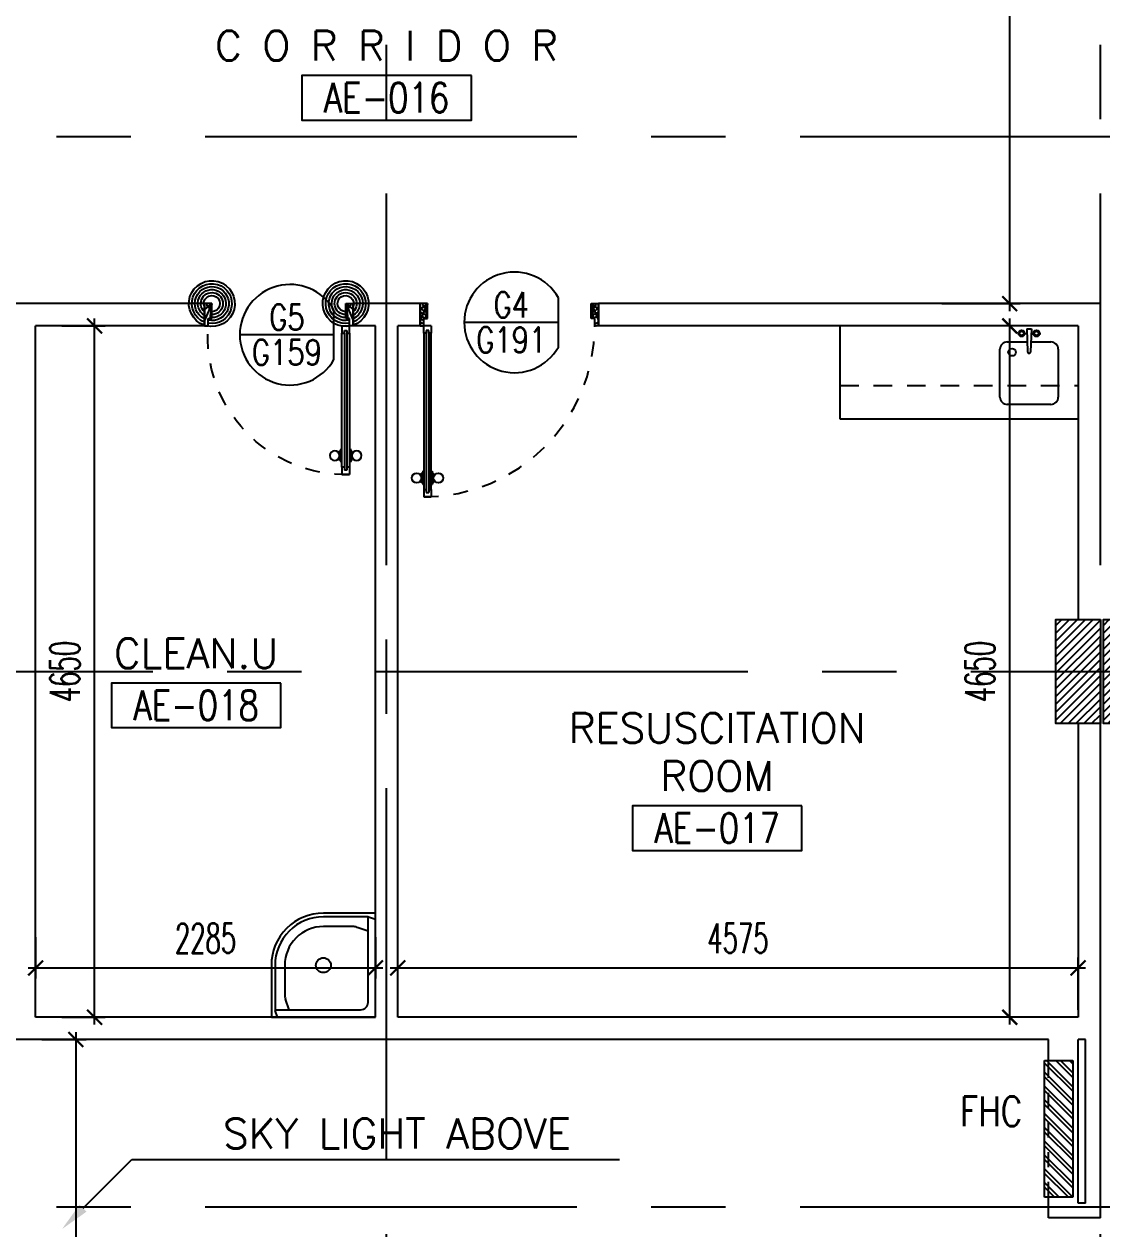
# Model space of a CAD drawing. Extents: x 417819.9 to 417911.9, y 43448 to 43539.2.
# Drawn here: x 417866.24 to 417873.49, y 43507.55 to 43515.65 of the extents above; entities that cross this region are included whole.
import ezdxf
from ezdxf.enums import TextEntityAlignment as Align

# ---------------------------------------------------------------- set-up
doc = ezdxf.new("R2010")
doc.units = 0
doc.header["$MEASUREMENT"] = 0
doc.header["$PDMODE"] = 3
doc.header["$PDSIZE"] = 0.1
for name, pattern in [('CENTERX2', [4, 2.5, -0.5, 0.5, -0.5]), ('HIDDEN', [0.375, 0.25, -0.125]), ('HIDDEN2', [0.1875, 0.125, -0.0625])]:
    doc.linetypes.add(name, pattern=pattern)
doc.layers.get('0').update_dxf_attribs({"linetype": 'CONTINUOUS'})
doc.layers.get('DEFPOINTS').update_dxf_attribs({"linetype": 'CONTINUOUS'})
for name, color, linetype in [('AXES', 11, 'CENTERX2'), ('COL', 2, 'CONTINUOUS'), ('DIM', 4, 'CONTINUOUS'), ('DOOR', 4, 'CONTINUOUS'), ('DOOR-CR', 2, 'CONTINUOUS'), ('DOOR-NO', 3, 'CONTINUOUS'), ('EJ', 8, 'CONTINUOUS'), ('FHC', 2, 'CONTINUOUS'), ('FIX', 3, 'CONTINUOUS'), ('HAT', 8, 'CONTINUOUS'), ('Locker', 7, 'CONTINUOUS'), ('ME-FIX', 3, 'CONTINUOUS'), ('RM-BOX', 2, 'CONTINUOUS'), ('RM-IND', 5, 'CONTINUOUS'), ('RM-NAME', 2, 'CONTINUOUS'), ('RM-NO', 2, 'CONTINUOUS'), ('WALL', 2, 'CONTINUOUS')]:
    doc.layers.add(name, color=color, linetype=linetype)
doc.layers.get('EJ').off()
doc.styles.add('ROMANS', font='ROMANS.shx', dxfattribs={"width": 0.6})
doc.dimstyles.new('STANDARD in', dxfattribs={"dimtxt": 0.2, "dimasz": 0.1, "dimexe": 0.07, "dimexo": 0.05, "dimgap": 0.1, "dimtad": 1, "dimdec": 0, "dimlfac": 1000, "dimzin": 0, "dimdsep": 46, "dimtxsty": 'ROMANS', "dimblk": 'ARCHTICK', "dimcen": 0.05, "dimdle": 0.05, "dimclrd": 4, "dimclre": 4, "dimclrt": 2, "dimadec": 0, "dimazin": 0, "dimtfac": 1, "dimtdec": 0, "dimtmove": 2, "dimatfit": 3, "dimfxl": 0, "dimtolj": 1, "dimtzin": 0, "dimarcsym": 0})

# ---------------------------------------------------------------- blocks, each defined once
blk = doc.blocks.new('RM1')
at = {"layer": 'RM-BOX'}
blk.add_lwpolyline([(569.9, -200), (-569.9, -200), (-569.9, -500), (569.9, -500)], close=True, dxfattribs=at)
at = {"layer": 'RM-NAME', "style": 'ROMANS'}
for tag, p in [('ROOMNAME1', (0, 323.8)), ('ROOMNAME2', (0, 0))]:
    blk.add_attdef(tag, text='', height=200, dxfattribs=at).set_placement(p, align=Align.MIDDLE)
at = {"layer": 'RM-NO', "style": 'ROMANS', "width": 0.8}
blk.add_attdef('ROOMNO', text='', height=200, dxfattribs=at).set_placement((0, -350), align=Align.MIDDLE)
blk = doc.blocks.new('C11')
at = {"layer": 'HAT'}
h = blk.add_hatch(dxfattribs=at)
h.set_pattern_fill('ANSI31', color=256, scale=300, style=0)
h.set_pattern_definition([(45, (-383765.23, -62181), (-26.5165043, 26.5165043), [])])
h.paths.add_polyline_path([(-20, 350), (-20, 700), (-320, 700), (-320, 350)])
h.paths.add_polyline_path([(-320, 0), (-20, 0), (-20, 350), (-320, 350)])
h = blk.add_hatch(dxfattribs=at)
h.set_pattern_fill('ANSI31', color=256, scale=300, style=0)
h.set_pattern_definition([(45, (-383445.23, -62181), (-26.5165043, 26.5165043), [])])
h.paths.add_polyline_path([(300, 350), (300, 700), (0, 700), (0, 350)])
h.paths.add_polyline_path([(0, 0), (300, 0), (300, 350), (0, 350)])
at = {"layer": 'COL'}
for points in [[(-20, 700), (-20, 0), (-320, 0), (-320, 700)], [(300, 700), (300, 0), (0, 0), (0, 700)]]:
    blk.add_lwpolyline(points, close=True, dxfattribs=at)
blk = doc.blocks.new('A$C24ED45A6')
at = {"layer": 'DOOR', "color": 0, "linetype": 'ByBlock'}
for p, q in [((925, 1100), (925, 1150)), ((925, 1150), (975, 1150)), ((975, 1150), (925, 1150)), ((975, 1100), (975, 1150)), ((908.8, 1055), (908.8, 990.2)), ((917.8, 1055), (908.8, 1055)), ((917.8, 977.6), (917.8, 1067.6)), ((925, 1067.6), (917.8, 1067.6)), ((917.8, 1055), (917.8, 990.2)), ((942, 1100), (925, 1100)), ((942, 1100), (942, 1120)), ((958, 1120), (942, 1120)), ((958, 1100), (958, 1120)), ((975, 1100), (958, 1100)), ((975, 1067.6), (982.2, 1067.6)), ((982.2, 977.6), (982.2, 1067.6)), ((982.2, 1055), (982.2, 990.2)), ((982.2, 1055), (991.2, 1055)), ((991.2, 1055), (991.2, 990.2)), ((917.8, 990.2), (908.8, 990.2)), ((925, 977.6), (917.8, 977.6)), ((975, 977.6), (982.2, 977.6)), ((982.2, 990.2), (991.2, 990.2)), ((925, 150), (925, 200)), ((925, 200), (942, 200)), ((942, 200), (942, 180)), ((942, 180), (958, 180)), ((958, 180), (958, 200)), ((958, 200), (975, 200)), ((975, 200), (975, 150)), ((0, 0), (0, 150)), ((0, 150), (25, 150)), ((25, 150), (25, 100)), ((25, 100), (50, 100)), ((50, 100), (50, 0)), ((925, 150), (975, 150)), ((975, 100), (950, 100)), ((950, 100), (950, 0)), ((1000, 150), (975, 150)), ((975, 150), (975, 100)), ((1000, 150), (1000, 0)), ((50, 0), (0, 0)), ((950, 0), (1000, 0))]:
    blk.add_line(p, q, dxfattribs=at)
at = {"layer": 'DOOR', "linetype": 'ByBlock'}
for p, q in [((925, 1100), (925, 200)), ((942, 200), (942, 1100)), ((958, 200), (958, 1100)), ((975, 200), (975, 1100))]:
    blk.add_line(p, q, dxfattribs=at)
at = {"layer": 'DOOR', "color": 9, "linetype": 'ByBlock'}
for p, q in [((50, 0), (0, 113.7)), ((50, 0), (36.6, 100)), ((950, 0), (1000, 113.7)), ((950, 0), (963.4, 100)), ((50, 0), (0, 40.1)), ((950, 0), (1000, 40.1))]:
    blk.add_line(p, q, dxfattribs=at)
at = {"layer": 'DOOR', "color": 0, "linetype": 'ByBlock'}
for centre in [(876.5, 1022.6), (1023.5, 1022.6)]:
    blk.add_circle(centre, 32.4, dxfattribs=at)
at = {"layer": 'DOOR', "linetype": 'HIDDEN', "ltscale": 0.5}
blk.add_arc((950, 222.5), 927.8, 88.45601, 184.48155, dxfattribs=at)
at = {"layer": 'DOOR', "color": 9, "linetype": 'ByBlock'}
for centre, radius, start, end in [((50, 0), 154.4, 103.71423, 108.89471), ((50, 0), 134.4, 100.71998, 111.84015), ((50, 0), 114.4, 102.62257, 115.91616), ((50, 0), 94.4, 90, 121.98181), ((950, 0), 94.4, 58.01819, 90), ((950, 0), 134.4, 68.15985, 79.28002), ((950, 0), 114.4, 64.08384, 77.37743), ((950, 0), 154.4, 71.10529, 76.28577), ((50, 0), 74.4, 90, 132.22357), ((50, 0), 54.4, 90, 156.79262), ((50, 0), 34.4, 90, 180), ((50, 0), 14.4, 90, 180), ((950, 0), 74.4, 47.77643, 90), ((950, 0), 54.4, 23.20738, 90), ((950, 0), 34.4, 0, 90), ((950, 0), 14.4, 0, 90)]:
    blk.add_arc(centre, radius, start, end, dxfattribs=at)
at = {"layer": 'WALL'}
blk.add_line((1000, 0), (1000, 150), dxfattribs=at)
blk = doc.blocks.new('DD1')
at = {"layer": 'DOOR-CR'}
blk.add_line((-316.5, 0), (316.5, 0), dxfattribs=at)
blk.add_lwpolyline([(-316.5, -165.7, 3.820224), (-316.5, 165.7)], format="xyb", close=True, dxfattribs=at)
at = {"layer": 'DOOR-NO', "color": 255, "style": 'ROMANS'}
for tag, width, p in [('G', 0.8, (-21.7, 155.8)), ('0000', 0.7, (-21.7, -135.5))]:
    blk.add_attdef(tag, text='', height=195.5, dxfattribs=dict(at, width=width)).set_placement(p, align=Align.MIDDLE)
blk = doc.blocks.new('DOOR100')
at = {"layer": 'DOOR', "color": 7, "linetype": 'ByBlock'}
for p, q in [((-75, 1250), (-75, 1300)), ((-75, 1300), (-25, 1300)), ((-25, 1300), (-75, 1300)), ((-25, 1250), (-25, 1300)), ((-82.2, 1127.6), (-82.2, 1217.6)), ((-75, 1217.6), (-82.2, 1217.6)), ((-58, 1250), (-75, 1250)), ((-58, 1250), (-58, 1270)), ((-42, 1270), (-58, 1270)), ((-42, 1250), (-42, 1270)), ((-25, 1250), (-42, 1250)), ((-25, 1217.6), (-17.8, 1217.6)), ((-17.8, 1127.6), (-17.8, 1217.6)), ((-91.2, 1205), (-91.2, 1140.2)), ((-82.2, 1205), (-91.2, 1205)), ((-82.2, 1140.2), (-91.2, 1140.2)), ((-82.2, 1205), (-82.2, 1140.2)), ((-17.8, 1205), (-17.8, 1140.2)), ((-17.8, 1205), (-8.8, 1205)), ((-17.8, 1140.2), (-8.8, 1140.2)), ((-8.8, 1205), (-8.8, 1140.2)), ((-75, 1127.6), (-82.2, 1127.6)), ((-25, 1127.6), (-17.8, 1127.6)), ((-75, 200), (-58, 200)), ((-75, 150), (-75, 200)), ((-58, 200), (-58, 180)), ((-58, 180), (-42, 180)), ((-42, 200), (-25, 200)), ((-42, 180), (-42, 200)), ((-25, 200), (-25, 150)), ((-1200, 0), (-1200, 150)), ((-1200, 150), (-1175, 150)), ((-1200, 150), (-1200, 0)), ((-1150, 0), (-1200, 113.7)), ((-1175, 150), (-1175, 100)), ((-1175, 100), (-1150, 100)), ((-1150, 0), (-1163.4, 100)), ((-1150, 100), (-1150, 0)), ((-75, 150), (-25, 150)), ((-50, 0), (0, 113.7)), ((-50, 100), (-50, 0)), ((-50, 0), (-36.6, 100)), ((-25, 100), (-50, 100)), ((0, 150), (-25, 150)), ((-25, 150), (-25, 100)), ((0, 0), (0, 150)), ((0, 150), (0, 0)), ((-1150, 0), (-1200, 40.1)), ((-1150, 0), (-1200, 0)), ((-50, 0), (0, 40.1)), ((-50, 0), (0, 0))]:
    blk.add_line(p, q, dxfattribs=at)
at = {"layer": 'DOOR', "linetype": 'ByBlock'}
for p, q in [((-75, 1250), (-75, 200)), ((-58, 200), (-58, 1250)), ((-42, 200), (-42, 1250)), ((-25, 200), (-25, 1250))]:
    blk.add_line(p, q, dxfattribs=at)
at = {"layer": 'DOOR', "color": 7, "linetype": 'ByBlock'}
for centre in [(-123.5, 1172.6), (23.5, 1172.6)]:
    blk.add_circle(centre, 32.4, dxfattribs=at)
at = {"layer": 'DOOR', "linetype": 'HIDDEN', "ltscale": 0.5}
blk.add_arc((-25, 150), 1150, 90, 180, dxfattribs=at)
at = {"layer": 'DOOR', "color": 7, "linetype": 'ByBlock'}
for centre, radius, start, end in [((-1150, 0), 154.4, 103.71423, 108.89471), ((-1150, 0), 134.4, 100.71998, 111.84015), ((-1150, 0), 94.4, 90, 121.98181), ((-50, 0), 94.4, 58.01819, 90), ((-50, 0), 134.4, 68.15985, 79.28002), ((-50, 0), 114.4, 64.08384, 77.37743), ((-50, 0), 154.4, 71.10529, 76.28577), ((-1150, 0), 74.4, 90, 132.22357), ((-1150, 0), 54.4, 90, 156.79262), ((-1150, 0), 34.4, 90, 180), ((-1150, 0), 14.4, 90, 180), ((-50, 0), 74.4, 47.77643, 90), ((-50, 0), 54.4, 23.20738, 90), ((-50, 0), 34.4, 0, 90), ((-50, 0), 14.4, 0, 90)]:
    blk.add_arc(centre, radius, start, end, dxfattribs=at)
blk = doc.blocks.new('A$C49F1192B')
at = {"layer": 'DOOR', "color": 0, "linetype": 'ByBlock', "xscale": -1, "rotation": 270}
blk.add_blockref('DOOR100', (0, 1200), dxfattribs=at)
blk = doc.blocks.new('_ARCHTICK')
at = {"color": 0, "linetype": 'ByBlock', "const_width": 0.15}
blk.add_lwpolyline([(-0.5, -0.5), (0.5, 0.5)], dxfattribs=at)
blk = doc.blocks.new('*D283')
at = {"layer": 'DEFPOINTS', "color": 0}
for p in [(417866.3166, 43509.5572), (417868.6016, 43509.5572), (417868.6016, 43509.3008)]:
    blk.add_point(p, dxfattribs=at)
at = {"layer": 'DIM', "color": 4, "lineweight": -2}
for p, q in [((417866.3166, 43509.5072), (417866.3166, 43509.2308)), ((417868.6016, 43509.5072), (417868.6016, 43509.2308)), ((417866.2666, 43509.3008), (417868.6516, 43509.3008))]:
    blk.add_line(p, q, dxfattribs=at)
at = {"layer": 'DIM', "color": 4, "lineweight": -2, "xscale": 0.1, "yscale": 0.1, "zscale": 0.1, "rotation": 180}
blk.add_blockref('_ARCHTICK', (417866.3166, 43509.3008), dxfattribs=at)
at = {"layer": 'DIM', "color": 4, "lineweight": -2, "xscale": 0.1, "yscale": 0.1, "zscale": 0.1}
blk.add_blockref('_ARCHTICK', (417868.6016, 43509.3008), dxfattribs=at)
at = {"layer": 'DIM', "color": 2, "insert": (417867.4591, 43509.5008), "char_height": 0.2, "attachment_point": 5, "style": 'ROMANS'}
blk.add_mtext('\\A1;2285', dxfattribs=at)
blk = doc.blocks.new('*D284')
at = {"layer": 'DEFPOINTS', "color": 0}
for p in [(417866.4423, 43513.6193), (417866.7131, 43513.6193), (417866.4423, 43508.9693)]:
    blk.add_point(p, dxfattribs=at)
at = {"layer": 'DIM', "color": 4, "lineweight": -2}
for p, q in [((417866.4923, 43513.6193), (417866.7831, 43513.6193)), ((417866.7131, 43508.9193), (417866.7131, 43513.6693)), ((417866.4923, 43508.9693), (417866.7831, 43508.9693))]:
    blk.add_line(p, q, dxfattribs=at)
at = {"layer": 'DIM', "color": 4, "lineweight": -2, "xscale": 0.1, "yscale": 0.1, "zscale": 0.1}
for p, rotation in [((417866.7131, 43513.6193), 90), ((417866.7131, 43508.9693), 270)]:
    blk.add_blockref('_ARCHTICK', p, dxfattribs=dict(at, rotation=rotation))
at = {"layer": 'DIM', "color": 2, "insert": (417866.5131, 43511.2943), "char_height": 0.2, "attachment_point": 5, "rotation": 90, "style": 'ROMANS'}
blk.add_mtext('\\A1;4650', dxfattribs=at)
blk = doc.blocks.new('*D285')
at = {"layer": 'DEFPOINTS', "color": 0}
for p in [(417873.3266, 43509.3008), (417868.7516, 43508.9693), (417873.3266, 43508.9693)]:
    blk.add_point(p, dxfattribs=at)
at = {"layer": 'DIM', "color": 4, "lineweight": -2}
for p, q in [((417868.7516, 43509.0193), (417868.7516, 43509.3708)), ((417873.3266, 43509.0193), (417873.3266, 43509.3708)), ((417868.7016, 43509.3008), (417873.3766, 43509.3008))]:
    blk.add_line(p, q, dxfattribs=at)
at = {"layer": 'DIM', "color": 4, "lineweight": -2, "xscale": 0.1, "yscale": 0.1, "zscale": 0.1, "rotation": 180}
blk.add_blockref('_ARCHTICK', (417868.7516, 43509.3008), dxfattribs=at)
at = {"layer": 'DIM', "color": 4, "lineweight": -2, "xscale": 0.1, "yscale": 0.1, "zscale": 0.1}
blk.add_blockref('_ARCHTICK', (417873.3266, 43509.3008), dxfattribs=at)
at = {"layer": 'DIM', "color": 2, "insert": (417871.0391, 43509.5008), "char_height": 0.2, "attachment_point": 5, "style": 'ROMANS'}
blk.add_mtext('\\A1;4575', dxfattribs=at)
blk = doc.blocks.new('*D286')
at = {"layer": 'DEFPOINTS', "color": 0}
for p in [(417872.8665, 43513.6193), (417872.9422, 43513.6193), (417872.9422, 43508.9693)]:
    blk.add_point(p, dxfattribs=at)
at = {"layer": 'DIM', "color": 4, "lineweight": -2}
for p, q in [((417872.8922, 43513.6193), (417872.7965, 43513.6193)), ((417872.8665, 43508.9193), (417872.8665, 43513.6693)), ((417872.8922, 43508.9693), (417872.7965, 43508.9693))]:
    blk.add_line(p, q, dxfattribs=at)
at = {"layer": 'DIM', "color": 4, "lineweight": -2, "xscale": 0.1, "yscale": 0.1, "zscale": 0.1}
for p, rotation in [((417872.8665, 43513.6193), 90), ((417872.8665, 43508.9693), 270)]:
    blk.add_blockref('_ARCHTICK', p, dxfattribs=dict(at, rotation=rotation))
at = {"layer": 'DIM', "color": 2, "insert": (417872.6665, 43511.2943), "char_height": 0.2, "attachment_point": 5, "rotation": 90, "style": 'ROMANS'}
blk.add_mtext('\\A1;4650', dxfattribs=at)
blk = doc.blocks.new('*D287')
at = {"layer": 'DEFPOINTS', "color": 0}
for p in [(417872.3598, 43518.1443), (417872.8665, 43518.1443), (417872.3598, 43513.7693)]:
    blk.add_point(p, dxfattribs=at)
at = {"layer": 'DIM', "color": 4, "lineweight": -2}
for p, q in [((417872.8665, 43513.7193), (417872.8665, 43518.1943)), ((417872.4098, 43518.1443), (417872.9365, 43518.1443)), ((417872.4098, 43513.7693), (417872.9365, 43513.7693))]:
    blk.add_line(p, q, dxfattribs=at)
at = {"layer": 'DIM', "color": 4, "lineweight": -2, "xscale": 0.1, "yscale": 0.1, "zscale": 0.1}
for p, rotation in [((417872.8665, 43518.1443), 90), ((417872.8665, 43513.7693), 270)]:
    blk.add_blockref('_ARCHTICK', p, dxfattribs=dict(at, rotation=rotation))
at = {"layer": 'DIM', "color": 2, "insert": (417872.6665, 43515.9568), "char_height": 0.2, "attachment_point": 5, "rotation": 90, "style": 'ROMANS'}
blk.add_mtext('\\A1;4375', dxfattribs=at)
blk = doc.blocks.new('*D417')
at = {"layer": 'DEFPOINTS', "color": 0}
for p in [(417866.3072, 43508.8193), (417866.3072, 43504.3443), (417866.5874, 43504.3443)]:
    blk.add_point(p, dxfattribs=at)
at = {"layer": 'DIM', "color": 4, "lineweight": -2}
for p, q in [((417866.5874, 43508.8693), (417866.5874, 43504.2943)), ((417866.3572, 43508.8193), (417866.6574, 43508.8193)), ((417866.3572, 43504.3443), (417866.6574, 43504.3443))]:
    blk.add_line(p, q, dxfattribs=at)
at = {"layer": 'DIM', "color": 4, "lineweight": -2, "xscale": 0.1, "yscale": 0.1, "zscale": 0.1}
for p, rotation in [((417866.5874, 43508.8193), 90), ((417866.5874, 43504.3443), 270)]:
    blk.add_blockref('_ARCHTICK', p, dxfattribs=dict(at, rotation=rotation))
at = {"layer": 'DIM', "color": 2, "insert": (417866.3874, 43506.5818), "char_height": 0.2, "attachment_point": 5, "rotation": 90, "style": 'ROMANS'}
blk.add_mtext('\\A1;4475', dxfattribs=at)
blk = doc.blocks.new('JAN-001')
for p, q in [((730, -30), (30, -30)), ((30, -30), (30, -730)), ((704.6, -80), (130, -80)), ((609.8, -80), (634.5, -151.8)), ((687.8, -30), (703.6, -76)), ((730, -380), (730, -30)), ((80, -130), (80, -704.6)), ((705, -380), (705, -84.2)), ((640, -380), (640, -184.4)), ((80, -609.8), (151.8, -634.5)), ((184.4, -640), (380, -640)), ((30, -687.8), (76, -703.6)), ((84.2, -705), (380, -705)), ((30, -730), (380, -730))]:
    blk.add_line(p, q)
blk.add_circle((380, -380), 50)
for centre, radius, start, end in [((130, -130), 50, 90, 180), ((680, -84.2), 25, 0, 19.0039), ((540, -184.4), 100, 0, 19.0039), ((380, -380), 350, 270, 0), ((380, -380), 325, 270, 0), ((380, -380), 260, 270, 0), ((184.4, -540), 100, 250.9961, 270), ((84.2, -680), 25, 250.9961, 270)]:
    blk.add_arc(centre, radius, start, end)
blk = doc.blocks.new('A$C347D0806')
at = {"layer": 'ME-FIX'}
for p, q in [((0.6265, 1.6002), (0.6265, 0)), ((0.1572, 1.4668), (0.4783, 1.4668)), ((0.1073, 1.2805), (0.1073, 1.4169)), ((0.5282, 1.4169), (0.5282, 1.124)), ((0.0191, 1.2545), (0.0191, 1.2865)), ((0.0191, 1.2865), (0.1744, 1.2805)), ((0.0191, 1.2545), (0.1744, 1.2605)), ((0.1073, 1.124), (0.1073, 1.2605)), ((0.4783, 1.0742), (0.1572, 1.0742)), ((0.6265, 0), (0, 0))]:
    blk.add_line(p, q, dxfattribs=at)
for centre, radius in [((0.0502, 1.3202), 0.0217), ((0.0502, 1.3202), 0.014), ((0.0502, 1.2207), 0.0217), ((0.0502, 1.2207), 0.014), ((0.1768, 1.156), 0.0255)]:
    blk.add_circle(centre, radius, dxfattribs=at)
for centre, radius, start, end in [((0.1572, 1.4169), 0.0499, 90, 180), ((0.4783, 1.4169), 0.0499, 0, 90), ((0.1744, 1.2705), 0.00997, 270, 90), ((0.1572, 1.124), 0.0499, 180, 270), ((0.4783, 1.124), 0.0499, 270, 0)]:
    blk.add_arc(centre, radius, start, end, dxfattribs=at)

msp = doc.modelspace()

# ---------------------------------------------------------------- hatches: boundary and pattern name
at = {"layer": 'FHC', "linetype": 'ByBlock', "ltscale": 0.3}
h = msp.add_hatch(dxfattribs=at)
h.set_pattern_fill('ANSI32', color=11, scale=175, angle=90, style=0)
h.set_pattern_definition([(135, (417904.34262, 43275.56314), (-0.046403882, -0.046403882), []), (135, (417904.34262, 43275.59408), (-0.046403882, -0.046403882), [])])
h.paths.add_polyline_path([(417873.2916, 43508.6793), (417873.1016, 43508.6793), (417873.1016, 43507.7593), (417873.2916, 43507.7593)])
h.paths.add_polyline_path([(417873.7127, 43507.5467), (417873.2919, 43507.5467), (417873.2919, 43507.8092), (417873.7127, 43507.8092)], flags=9)

# ---------------------------------------------------------------- linework, layer by layer
at = {"layer": 'AXES'}
for p, q in [((417868.6766, 43460.01), (417868.6766, 43538.3443)), ((417873.4766, 43460.01), (417873.4766, 43538.1375)), ((417831.4566, 43514.8943), (417889.6966, 43514.8943)), ((417820.6052, 43511.2943), (417889.6966, 43511.2943)), ((417831.4566, 43507.6943), (417889.6966, 43507.6943))]:
    msp.add_line(p, q, dxfattribs=at)
at = {"layer": 'FHC', "linetype": 'ByBlock', "ltscale": 0.3}
for p, q in [((417873.1016, 43507.7593), (417873.1016, 43508.6793)), ((417873.1016, 43508.6793), (417873.2916, 43508.6793)), ((417873.2916, 43508.6793), (417873.2916, 43507.7593)), ((417873.2916, 43507.7593), (417873.1016, 43507.7593))]:
    msp.add_line(p, q, dxfattribs=at)
at = {"layer": 'FHC', "color": 250, "linetype": 'HIDDEN', "ltscale": 0.25}
msp.add_line((417873.1266, 43507.7613), (417873.1266, 43508.6784), dxfattribs=at)
at = {"layer": 'ME-FIX', "linetype": 'HIDDEN2'}
msp.add_line((417871.7264, 43513.2193), (417873.3266, 43513.2193), dxfattribs=at)
at = {"layer": 'RM-IND'}
for p, q in [((417866.6357, 43507.6854), (417866.9641, 43508.0122)), ((417866.9641, 43508.0122), (417867.4771, 43508.0122)), ((417867.4771, 43508.0122), (417870.2437, 43508.0122))]:
    msp.add_line(p, q, dxfattribs=at)
msp.add_solid([(417866.6592, 43507.6618), (417866.6122, 43507.709), (417866.4939, 43507.5443)], dxfattribs=at)
at = {"layer": 'WALL'}
for p, q in [((417867.4516, 43513.7693), (417866.0141, 43513.7693)), ((417867.4516, 43513.6193), (417867.4516, 43513.7693)), ((417868.9016, 43513.7693), (417868.4516, 43513.7693)), ((417868.4516, 43513.6193), (417868.4516, 43513.7693)), ((417868.9016, 43513.6193), (417868.9016, 43513.7693)), ((417873.4766, 43513.7693), (417870.1016, 43513.7693)), ((417870.1016, 43513.6193), (417870.1016, 43513.7693)), ((417873.4766, 43513.6193), (417873.4766, 43513.7693)), ((417866.3166, 43508.9693), (417866.3166, 43513.6193)), ((417867.4516, 43513.6193), (417866.3166, 43513.6193)), ((417868.6016, 43513.6193), (417868.4516, 43513.6193)), ((417868.6016, 43508.9693), (417868.6016, 43513.6193)), ((417868.7516, 43508.9693), (417868.7516, 43513.6193)), ((417868.9016, 43513.6193), (417868.7516, 43513.6193)), ((417873.3266, 43513.6193), (417870.1016, 43513.6193)), ((417873.3266, 43513.6193), (417873.3266, 43511.6443)), ((417873.3266, 43510.9443), (417873.3266, 43508.9693)), ((417873.4766, 43507.6193), (417873.4766, 43510.9943)), ((417868.6016, 43508.9693), (417866.3166, 43508.9693)), ((417873.3266, 43508.9693), (417868.7516, 43508.9693)), ((417873.4766, 43508.8193), (417873.4766, 43508.9693)), ((417873.1266, 43508.8193), (417863.8766, 43508.8193)), ((417873.1266, 43508.6793), (417873.1266, 43508.8193)), ((417873.3766, 43508.8193), (417873.3266, 43508.8193)), ((417873.3266, 43507.7193), (417873.3266, 43508.8193)), ((417873.3766, 43507.7193), (417873.3766, 43508.8193)), ((417873.1266, 43507.6193), (417873.1266, 43507.7593)), ((417873.3766, 43507.7193), (417873.3266, 43507.7193)), ((417873.4766, 43507.6193), (417873.1266, 43507.6193))]:
    msp.add_line(p, q, dxfattribs=at)

# ---------------------------------------------------------------- block references
at = {"layer": 'DOOR', "color": 0, "yscale": 0.0009999999892897904, "zscale": 0.001}
for name, p, xscale, rotation in [('A$C24ED45A6', (417867.4516, 43513.7693), -0.001000000047497451, 180), ('A$C49F1192B', (417870.1016, 43513.7693), -0.0009999999892897904, 90)]:
    msp.add_blockref(name, p, dxfattribs=dict(at, xscale=xscale, rotation=rotation))
at = {"layer": 'DOOR-NO'}
ref = msp.add_blockref('DD1', (417869.5151, 43513.6429), dxfattribs=dict(at, xscale=0.001000000047497451, yscale=0.0009999999892897904, zscale=0.001, rotation=180))
ref.add_attrib('G', 'G191', dxfattribs={"height": 0.17, "style": 'ROMANS', "width": 0.8}).set_placement((417869.5151, 43513.5249), align=Align.MIDDLE)
ref.add_attrib('000', 'G4', dxfattribs={"height": 0.17, "style": 'ROMANS', "width": 0.8}).set_placement((417869.5151, 43513.7607), align=Align.MIDDLE)
ref = msp.add_blockref('DD1', (417868.0058, 43513.5595), dxfattribs=dict(at, xscale=0.001000000047497451, yscale=0.0009999999892897904, zscale=0.001, rotation=180))
ref.add_attrib('G', 'G159', dxfattribs={"height": 0.17, "style": 'ROMANS', "width": 0.8}).set_placement((417868.0058, 43513.4415), align=Align.MIDDLE)
ref.add_attrib('000', 'G5', dxfattribs={"height": 0.17, "style": 'ROMANS', "width": 0.8}).set_placement((417868.0058, 43513.6773), align=Align.MIDDLE)
at = {"layer": 'EJ', "color": 2, "linetype": 'ByBlock', "xscale": 0.001000000047497451, "yscale": 0.0009999999892897904, "zscale": 0.001}
msp.add_blockref('C11', (417873.4966, 43510.9443), dxfattribs=at)
at = {"layer": 'FIX', "xscale": 0.0009999999892897904, "yscale": 0.0009999999892897904, "zscale": 0.001, "rotation": 180}
msp.add_blockref('JAN-001', (417868.6316, 43508.9393), dxfattribs=at)
at = {"layer": 'HAT', "xscale": 0.001000000047497451, "yscale": 0.0009999999892897904, "zscale": 0.001}
for p, values in [((417867.3959, 43511.4171), {'ROOMNO': 'AE-018', 'ROOMNAME2': 'CLEAN.U'}), ((417870.9, 43510.5912), {'ROOMNO': 'AE-017', 'ROOMNAME2': 'ROOM', 'ROOMNAME1': 'RESUSCITATION'})]:
    msp.add_blockref('RM1', p, dxfattribs=at).add_auto_attribs(values)
at = {"layer": 'Locker', "rotation": 270}
msp.add_blockref('A$C347D0806', (417871.7264, 43513.6193), dxfattribs=at)
at = {"layer": 'WALL', "xscale": 0.001000000047497451, "yscale": 0.0009999999892897904, "zscale": 0.001}
msp.add_blockref('RM1', (417868.6766, 43515.5042), dxfattribs=at).add_auto_attribs({'ROOMNO': 'AE-016', 'ROOMNAME2': 'C O R R I D O R'})

# ---------------------------------------------------------------- texts
at = {"layer": 'FHC', "style": 'ROMANS', "width": 0.8}
msp.add_text('FHC', height=0.2, dxfattribs=at).set_placement((417872.5324, 43508.2371))
at = {"layer": 'RM-NAME', "style": 'ROMANS'}
msp.add_text('SKY LIGHT ABOVE', height=0.2, dxfattribs=at).set_placement((417867.5771, 43508.1872), align=Align.MIDDLE_LEFT)

# ---------------------------------------------------------------- dimensions: what is measured, and where the dimension line sits
at = {"layer": 'DIM'}
for base, p1, p2, picture, middle in [((417872.8665, 43518.1443), (417872.3598, 43513.7693), (417872.3598, 43518.1443), '*D287', (417872.6665, 43515.9568)), ((417866.7131, 43513.6193), (417866.4423, 43508.9693), (417866.4423, 43513.6193), '*D284', (417866.5131, 43511.2943)), ((417872.8665, 43513.6193), (417872.9422, 43508.9693), (417872.9422, 43513.6193), '*D286', (417872.6665, 43511.2943)), ((417866.5874, 43504.3443), (417866.3072, 43508.8193), (417866.3072, 43504.3443), '*D417', (417866.3874, 43506.5818))]:
    dim = msp.add_linear_dim(base=base, p1=p1, p2=p2, angle=90, dimstyle='STANDARD in', dxfattribs=at)
    dim.commit()
    dim.dimension.update_dxf_attribs({"geometry": picture, "text_midpoint": middle})
for base, p1, p2, picture, middle in [((417868.6016, 43509.3008), (417866.3166, 43509.5572), (417868.6016, 43509.5572), '*D283', (417867.4591, 43509.5008)), ((417873.3266, 43509.3008), (417868.7516, 43508.9693), (417873.3266, 43508.9693), '*D285', (417871.0391, 43509.5008))]:
    dim = msp.add_linear_dim(base=base, p1=p1, p2=p2, dimstyle='STANDARD in', dxfattribs=at)
    dim.commit()
    dim.dimension.update_dxf_attribs({"geometry": picture, "text_midpoint": middle})

doc.saveas('drawing.dxf')
